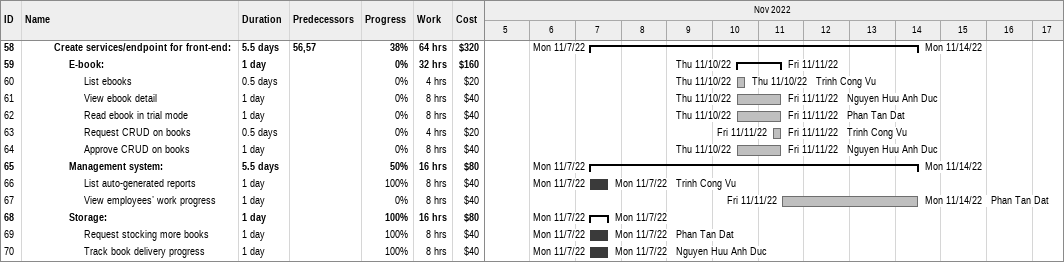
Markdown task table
| ID | Level | Task | Duration | Start | Finish | Predecessors | Resources | % complete | Work (h) | Cost ($) |
|---|---|---|---|---|---|---|---|---|---|---|
| 58 | 3 | **Create services/endpoint for front-end:** | 5.5d | 2022-11-07 | 2022-11-14 | 56, 57 |  | 38 | 64 | 320 |
| 59 | 4 | **E-book:** | 1d | 2022-11-10 | 2022-11-11 |  |  | 0 | 32 | 160 |
| 60 | 5 | List ebooks | 0.5d | 2022-11-10 | 2022-11-10 |  | Trinh Cong Vu | 0 | 4 | 20 |
| 61 | 5 | View ebook detail | 1d | 2022-11-10 | 2022-11-11 |  | Nguyen Huu Anh Duc | 0 | 8 | 40 |
| 62 | 5 | Read ebook in trial mode | 1d | 2022-11-10 | 2022-11-11 |  | Phan Tan Dat | 0 | 8 | 40 |
| 63 | 5 | Request CRUD on books | 0.5d | 2022-11-11 | 2022-11-11 |  | Trinh Cong Vu | 0 | 4 | 20 |
| 64 | 5 | Approve CRUD on books | 1d | 2022-11-10 | 2022-11-11 |  | Nguyen Huu Anh Duc | 0 | 8 | 40 |
| 65 | 4 | **Management system:** | 5.5d | 2022-11-07 | 2022-11-14 |  |  | 50 | 16 | 80 |
| 66 | 5 | List auto-generated reports | 1d | 2022-11-07 | 2022-11-07 |  | Trinh Cong Vu | 100 | 8 | 40 |
| 67 | 5 | View employees’ work progress | 1d | 2022-11-11 | 2022-11-14 |  | Phan Tan Dat | 0 | 8 | 40 |
| 68 | 4 | **Storage:** | 1d | 2022-11-07 | 2022-11-07 |  |  | 100 | 16 | 80 |
| 69 | 5 | Request stocking more books | 1d | 2022-11-07 | 2022-11-07 |  | Phan Tan Dat | 100 | 8 | 40 |
| 70 | 5 | Track book delivery progress | 1d | 2022-11-07 | 2022-11-07 |  | Nguyen Huu Anh Duc | 100 | 8 | 40 |
